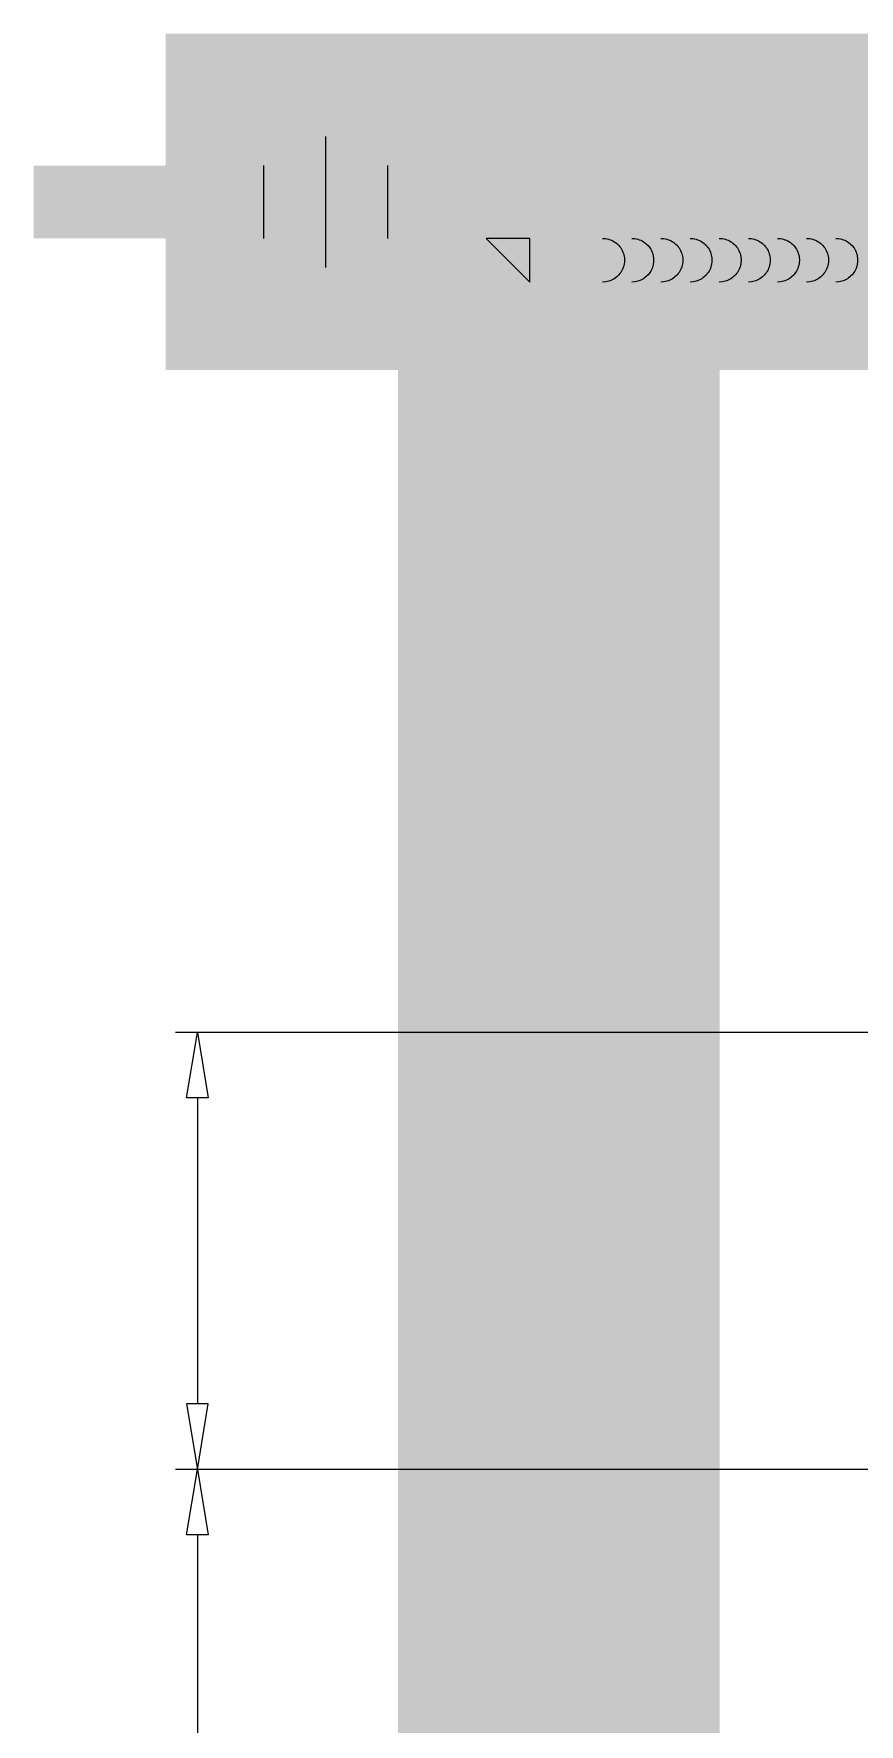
# Model space of a CAD drawing. Extents: x 17.6 to 52.5, y 0.1 to 49.5.
# Drawn here: x 25.68 to 30.12, y 24.3 to 33.39 of the extents above; entities that cross this region are included whole.
import ezdxf

# ---------------------------------------------------------------- set-up
doc = ezdxf.new("R2010")
doc.units = 0
doc.linetypes.add('1', pattern=[50.799999713897705, 31.75, -6.349999904632568, 6.349999904632568, -6.349999904632568])
doc.linetypes.add('2', pattern=[15, 12, -3])
doc.layers.get('0').update_dxf_attribs({"linetype": 'CONTINUOUS'})

msp = doc.modelspace()

# ---------------------------------------------------------------- linework, layer by layer
at = {"color": 7, "const_width": 1.415000081062317}
for points in [[(35.78419937082754, 32.67807060433984), (26.392158552826686, 32.678070604341826)], [(26.392158552826686, 32.67807060434171), (26.392158552826686, 32.28673557025837)], [(26.783493586910026, 32.67807060434171), (26.783493586910026, 32.28673557025837)], [(35.78419937082754, 32.28673557025809), (26.392158552826686, 32.286735570257974)], [(28.11403270280198, 32.28673557025826), (28.348833723252028, 32.051934549808266)], [(28.348833723243615, 32.28673557025809), (28.348833723244752, 3.327943048091697)], [(28.661901750510197, 32.28673557025809), (28.661901750513607, 3.327943048091697)]]:
    msp.add_lwpolyline(points, dxfattribs=at)
at = {"color": 1, "linetype": '1'}
for points in [[(27.253095627810353, 32.130201556625195), (27.253095627810353, 32.834604617974605)], [(32.14148069285466, 28.021183698750463), (30.034877230804796, 28.021183698750463)], [(32.141480692855794, 25.673173494249966), (30.034877230805932, 25.673173494249966)]]:
    msp.add_lwpolyline(points, dxfattribs=at)
at = {"color": 8, "linetype": '2'}
for points in [[(26.920460848841685, 32.28673557025854), (26.920460848842822, 32.67807060434126)], [(27.58573040678334, 32.28673557025854), (27.58573040678334, 32.67807060434126)], [(28.740168757331276, 32.286735570258145), (28.74835820286512, 32.28644959169941), (28.75650775032682, 32.28559303688593), (28.76457769582794, 32.28417008572683), (28.772528722681272, 32.28218767052681), (28.78032209791786, 32.279655457325646), (28.787919847809917, 32.27658576192698), (28.795284959634955, 32.27299355922844), (28.802381549619895, 32.26889634326932), (28.809175044878202, 32.2643140712496), (28.815632351352406, 32.25926907022847), (28.821722003097193, 32.25378591583228), (28.827414339552206, 32.24789133895308), (28.83268162216882, 32.241614029815196), (28.83749819302284, 32.234984591324746), (28.841840577445964, 32.22803531514569), (28.84568763330867, 32.2208000557427), (28.84902061633079, 32.21331406710385), (28.851823273383843, 32.205613813804575), (28.854081973112443, 32.197736814727705), (28.855785687273965, 32.18972144479778), (28.85692613069159, 32.18160675537564), (28.857497751923574, 32.17343227861642), (28.857497751923574, 32.16523784144994), (28.85692613069159, 32.157063364690714), (28.855785687273965, 32.148948675268514), (28.854081973112443, 32.14093330533865), (28.851823273383843, 32.13305630626178), (28.84902061633079, 32.125356052962445), (28.84568763330867, 32.1178700643236), (28.841840577445964, 32.110634804920664), (28.83749819302284, 32.10368552874155), (28.83268162216882, 32.0970560902511), (28.827414339552206, 32.09077878111327), (28.821722003097193, 32.08488420423407), (28.815632351352406, 32.079401049837884), (28.809175044878202, 32.07435604881675), (28.802381549619895, 32.069773776797035), (28.795284959634955, 32.065676560837915), (28.787919847809917, 32.06208435813937), (28.78032209791786, 32.05901466274071), (28.772528722681272, 32.056482449539544), (28.76457769582794, 32.054500034339526), (28.75650775032682, 32.053077083180426), (28.740168757331276, 32.05193454980815)], [(28.896702770964566, 32.286735570258145), (28.90489221649841, 32.28644959169941), (28.91304176396011, 32.28559303688593), (28.92111170946123, 32.28417008572683), (28.92906273631479, 32.28218767052681), (28.93685611155138, 32.279655457325646), (28.944453861443208, 32.27658576192698), (28.951818973268246, 32.27299355922844), (28.958915563253186, 32.26889634326932), (28.965709058511493, 32.2643140712496), (28.972166364985696, 32.25926907022847), (28.978256016730484, 32.25378591583228), (28.983948353185497, 32.24789133895308), (28.98921563580234, 32.241614029815196), (28.99403220665613, 32.234984591324746), (28.998374591079255, 32.22803531514569), (29.002221646941962, 32.2208000557427), (29.00555462996408, 32.21331406710385), (29.008357287017134, 32.205613813804575), (29.010615986745734, 32.197736814727705), (29.012319700907256, 32.18972144479778), (29.01346014432511, 32.18160675537564), (29.014031765557093, 32.17343227861642), (29.014031765557093, 32.16523784144994), (29.01346014432511, 32.157063364690714), (29.012319700907256, 32.148948675268514), (29.010615986745734, 32.14093330533865), (29.008357287017134, 32.13305630626178), (29.00555462996408, 32.125356052962445), (29.002221646941962, 32.1178700643236), (28.998374591079255, 32.110634804920664), (28.99403220665613, 32.10368552874155), (28.98921563580234, 32.0970560902511), (28.983948353185497, 32.09077878111327), (28.978256016730484, 32.08488420423407), (28.972166364985696, 32.079401049837884), (28.965709058511493, 32.07435604881675), (28.958915563253186, 32.069773776797035), (28.951818973268246, 32.065676560837915), (28.944453861443208, 32.06208435813937), (28.93685611155138, 32.05901466274071), (28.92906273631479, 32.056482449539544), (28.92111170946123, 32.054500034339526), (28.91304176396011, 32.053077083180426), (28.896702770964566, 32.05193454980815)], [(29.053236784597857, 32.286735570258145), (29.0614262301317, 32.28644959169941), (29.0695757775934, 32.28559303688593), (29.07764572309452, 32.28417008572683), (29.08559674994808, 32.28218767052681), (29.09339012518467, 32.279655457325646), (29.1009878750765, 32.27658576192698), (29.108352986901536, 32.27299355922844), (29.115449576886704, 32.26889634326932), (29.122243072144784, 32.2643140712496), (29.128700378618987, 32.25926907022847), (29.134790030363774, 32.25378591583228), (29.140482366819015, 32.24789133895308), (29.14574964943563, 32.241614029815196), (29.15056622028942, 32.234984591324746), (29.154908604712546, 32.22803531514569), (29.158755660575252, 32.2208000557427), (29.16208864359737, 32.21331406710385), (29.164891300650424, 32.205613813804575), (29.167150000379024, 32.197736814727705), (29.168853714540546, 32.18972144479778), (29.1699941579584, 32.18160675537564), (29.170565779190383, 32.17343227861642), (29.170565779190383, 32.16523784144994), (29.1699941579584, 32.157063364690714), (29.168853714540546, 32.148948675268514), (29.167150000379024, 32.14093330533865), (29.164891300650424, 32.13305630626178), (29.16208864359737, 32.125356052962445), (29.158755660575252, 32.1178700643236), (29.154908604712546, 32.110634804920664), (29.15056622028942, 32.10368552874155), (29.14574964943563, 32.0970560902511), (29.140482366819015, 32.09077878111327), (29.134790030363774, 32.08488420423407), (29.128700378618987, 32.079401049837884), (29.122243072144784, 32.07435604881675), (29.115449576886704, 32.069773776797035), (29.108352986901536, 32.065676560837915), (29.1009878750765, 32.06208435813937), (29.09339012518467, 32.05901466274071), (29.08559674994808, 32.056482449539544), (29.07764572309452, 32.054500034339526), (29.0695757775934, 32.053077083180426), (29.053236784597857, 32.05193454980815)], [(29.209770798231148, 32.286735570258145), (29.21796024376522, 32.28644959169941), (29.226109791226918, 32.28559303688593), (29.23417973672781, 32.28417008572683), (29.242130763581372, 32.28218767052681), (29.24992413881796, 32.279655457325646), (29.25752188870979, 32.27658576192698), (29.264887000534827, 32.27299355922844), (29.271983590519994, 32.26889634326932), (29.278777085778074, 32.2643140712496), (29.285234392252278, 32.25926907022847), (29.291324043997065, 32.25378591583228), (29.297016380452305, 32.24789133895308), (29.30228366306892, 32.241614029815196), (29.307100233922938, 32.234984591324746), (29.311442618345836, 32.22803531514569), (29.315289674208543, 32.2208000557427), (29.31862265723089, 32.21331406710385), (29.321425314283942, 32.205613813804575), (29.323684014012315, 32.197736814727705), (29.325387728174064, 32.18972144479778), (29.32652817159169, 32.18160675537564), (29.327099792823674, 32.17343227861642), (29.327099792823674, 32.16523784144994), (29.32652817159169, 32.157063364690714), (29.325387728174064, 32.148948675268514), (29.323684014012315, 32.14093330533865), (29.321425314283942, 32.13305630626178), (29.31862265723089, 32.125356052962445), (29.315289674208543, 32.1178700643236), (29.311442618345836, 32.110634804920664), (29.307100233922938, 32.10368552874155), (29.30228366306892, 32.0970560902511), (29.297016380452305, 32.09077878111327), (29.291324043997065, 32.08488420423407), (29.285234392252278, 32.079401049837884), (29.278777085778074, 32.07435604881675), (29.271983590519994, 32.069773776797035), (29.264887000534827, 32.065676560837915), (29.25752188870979, 32.06208435813937), (29.24992413881796, 32.05901466274071), (29.242130763581372, 32.056482449539544), (29.23417973672781, 32.054500034339526), (29.226109791226918, 32.053077083180426), (29.209770798231148, 32.05193454980815)], [(29.36630481186444, 32.286735570258145), (29.37449425739851, 32.28644959169941), (29.38264380486021, 32.28559303688593), (29.39071375036133, 32.28417008572683), (29.398664777214663, 32.28218767052681), (29.40645815245125, 32.279655457325646), (29.41405590234308, 32.27658576192698), (29.421421014168345, 32.27299355922844), (29.428517604153285, 32.26889634326932), (29.435311099411365, 32.2643140712496), (29.44176840588557, 32.25926907022847), (29.447858057630583, 32.25378591583228), (29.453550394085596, 32.24789133895308), (29.45881767670221, 32.241614029815196), (29.46363424755623, 32.234984591324746), (29.467976631979354, 32.22803531514569), (29.471823687841834, 32.2208000557427), (29.47515667086418, 32.21331406710385), (29.477959327917233, 32.205613813804575), (29.480218027645606, 32.197736814727705), (29.481921741807355, 32.18972144479778), (29.48306218522498, 32.18160675537564), (29.483633806456965, 32.17343227861642), (29.483633806456965, 32.16523784144994), (29.48306218522498, 32.157063364690714), (29.481921741807355, 32.148948675268514), (29.480218027645606, 32.14093330533865), (29.477959327917233, 32.13305630626178), (29.47515667086418, 32.125356052962445), (29.471823687841834, 32.1178700643236), (29.467976631979354, 32.110634804920664), (29.46363424755623, 32.10368552874155), (29.45881767670221, 32.0970560902511), (29.453550394085596, 32.09077878111327), (29.447858057630583, 32.08488420423407), (29.44176840588557, 32.079401049837884), (29.435311099411365, 32.07435604881675), (29.428517604153285, 32.069773776797035), (29.421421014168345, 32.065676560837915), (29.41405590234308, 32.06208435813937), (29.40645815245125, 32.05901466274071), (29.398664777214663, 32.056482449539544), (29.39071375036133, 32.054500034339526), (29.38264380486021, 32.053077083180426), (29.36630481186444, 32.05193454980815)], [(29.522838825497956, 32.286735570258145), (29.5310282710318, 32.28644959169941), (29.5391778184935, 32.28559303688593), (29.54724776399462, 32.28417008572683), (29.555198790847953, 32.28218767052681), (29.56299216608454, 32.279655457325646), (29.57058991597637, 32.27658576192698), (29.577955027801636, 32.27299355922844), (29.585051617786576, 32.26889634326932), (29.591845113044883, 32.2643140712496), (29.59830241951886, 32.25926907022847), (29.604392071263874, 32.25378591583228), (29.610084407718887, 32.24789133895308), (29.6153516903355, 32.241614029815196), (29.62016826118952, 32.234984591324746), (29.624510645612645, 32.22803531514569), (29.628357701475124, 32.2208000557427), (29.63169068449747, 32.21331406710385), (29.634493341550524, 32.205613813804575), (29.636752041279124, 32.197736814727705), (29.638455755440646, 32.18972144479778), (29.63959619885827, 32.18160675537564), (29.640167820090255, 32.17343227861642), (29.640167820090255, 32.16523784144994), (29.63959619885827, 32.157063364690714), (29.638455755440646, 32.148948675268514), (29.636752041279124, 32.14093330533865), (29.634493341550524, 32.13305630626178), (29.63169068449747, 32.125356052962445), (29.628357701475124, 32.1178700643236), (29.624510645612645, 32.110634804920664), (29.62016826118952, 32.10368552874155), (29.6153516903355, 32.0970560902511), (29.610084407718887, 32.09077878111327), (29.604392071263874, 32.08488420423407), (29.59830241951886, 32.079401049837884), (29.591845113044883, 32.07435604881675), (29.585051617786576, 32.069773776797035), (29.577955027801636, 32.065676560837915), (29.57058991597637, 32.06208435813937), (29.56299216608454, 32.05901466274071), (29.555198790847953, 32.056482449539544), (29.54724776399462, 32.054500034339526), (29.5391778184935, 32.053077083180426), (29.522838825497956, 32.05193454980815)], [(29.679372839131247, 32.286735570258145), (29.68756228466509, 32.28644959169941), (29.69571183212679, 32.28559303688593), (29.70378177762791, 32.28417008572683), (29.711732804481244, 32.28218767052681), (29.719526179717832, 32.279655457325646), (29.72712392960989, 32.27658576192698), (29.734489041434927, 32.27299355922844), (29.741585631419866, 32.26889634326932), (29.748379126678174, 32.2643140712496), (29.754836433152377, 32.25926907022847), (29.760926084897164, 32.25378591583228), (29.766618421352177, 32.24789133895308), (29.771885703968792, 32.241614029815196), (29.77670227482281, 32.234984591324746), (29.781044659245936, 32.22803531514569), (29.784891715108643, 32.2208000557427), (29.78822469813076, 32.21331406710385), (29.791027355183815, 32.205613813804575), (29.793286054912414, 32.197736814727705), (29.794989769073936, 32.18972144479778), (29.796130212491562, 32.18160675537564), (29.796701833723546, 32.17343227861642), (29.796701833723546, 32.16523784144994), (29.796130212491562, 32.157063364690714), (29.794989769073936, 32.148948675268514), (29.793286054912414, 32.14093330533865), (29.791027355183815, 32.13305630626178), (29.78822469813076, 32.125356052962445), (29.784891715108643, 32.1178700643236), (29.781044659245936, 32.110634804920664), (29.77670227482281, 32.10368552874155), (29.771885703968792, 32.0970560902511), (29.766618421352177, 32.09077878111327), (29.760926084897164, 32.08488420423407), (29.754836433152377, 32.079401049837884), (29.748379126678174, 32.07435604881675), (29.741585631419866, 32.069773776797035), (29.734489041434927, 32.065676560837915), (29.72712392960989, 32.06208435813937), (29.719526179717832, 32.05901466274071), (29.711732804481244, 32.056482449539544), (29.70378177762791, 32.054500034339526), (29.69571183212679, 32.053077083180426), (29.679372839131247, 32.05193454980815)], [(29.835906852764538, 32.286735570258145), (29.844096298298382, 32.28644959169941), (29.85224584576008, 32.28559303688593), (29.8603157912612, 32.28417008572683), (29.868266818114762, 32.28218767052681), (29.87606019335135, 32.279655457325646), (29.88365794324318, 32.27658576192698), (29.891023055068217, 32.27299355922844), (29.898119645053157, 32.26889634326932), (29.904913140311464, 32.2643140712496), (29.911370446785668, 32.25926907022847), (29.917460098530455, 32.25378591583228), (29.923152434985468, 32.24789133895308), (29.92841971760231, 32.241614029815196), (29.9332362884561, 32.234984591324746), (29.937578672879226, 32.22803531514569), (29.941425728741933, 32.2208000557427), (29.944758711764052, 32.21331406710385), (29.947561368817105, 32.205613813804575), (29.949820068545705, 32.197736814727705), (29.951523782707227, 32.18972144479778), (29.95266422612508, 32.18160675537564), (29.953235847357064, 32.17343227861642), (29.953235847357064, 32.16523784144994), (29.95266422612508, 32.157063364690714), (29.951523782707227, 32.148948675268514), (29.949820068545705, 32.14093330533865), (29.947561368817105, 32.13305630626178), (29.944758711764052, 32.125356052962445), (29.941425728741933, 32.1178700643236), (29.937578672879226, 32.110634804920664), (29.9332362884561, 32.10368552874155), (29.92841971760231, 32.0970560902511), (29.923152434985468, 32.09077878111327), (29.917460098530455, 32.08488420423407), (29.911370446785668, 32.079401049837884), (29.904913140311464, 32.07435604881675), (29.898119645053157, 32.069773776797035), (29.891023055068217, 32.065676560837915), (29.88365794324318, 32.06208435813937), (29.87606019335135, 32.05901466274071), (29.868266818114762, 32.056482449539544), (29.8603157912612, 32.054500034339526), (29.85224584576008, 32.053077083180426), (29.835906852764538, 32.05193454980815)], [(29.99244086639783, 32.286735570258145), (30.000630311931673, 32.28644959169941), (30.00877985939337, 32.28559303688593), (30.01684980489449, 32.28417008572683), (30.024800831748053, 32.28218767052681), (30.03259420698464, 32.279655457325646), (30.04019195687647, 32.27658576192698), (30.047557068701508, 32.27299355922844), (30.054653658686675, 32.26889634326932), (30.061447153944755, 32.2643140712496), (30.06790446041896, 32.25926907022847), (30.073994112163746, 32.25378591583228), (30.079686448618986, 32.24789133895308), (30.0849537312356, 32.241614029815196), (30.08977030208939, 32.234984591324746), (30.094112686512517, 32.22803531514569), (30.097959742375224, 32.2208000557427), (30.101292725397343, 32.21331406710385), (30.104095382450396, 32.205613813804575), (30.106354082178996, 32.197736814727705), (30.108057796340518, 32.18972144479778), (30.10919823975837, 32.18160675537564), (30.109769860990355, 32.17343227861642), (30.109769860990355, 32.16523784144994), (30.10919823975837, 32.157063364690714), (30.108057796340518, 32.148948675268514), (30.106354082178996, 32.14093330533865), (30.104095382450396, 32.13305630626178), (30.101292725397343, 32.125356052962445), (30.097959742375224, 32.1178700643236), (30.094112686512517, 32.110634804920664), (30.08977030208939, 32.10368552874155), (30.0849537312356, 32.0970560902511), (30.079686448618986, 32.09077878111327), (30.073994112163746, 32.08488420423407), (30.06790446041896, 32.079401049837884), (30.061447153944755, 32.07435604881675), (30.054653658686675, 32.069773776797035), (30.047557068701508, 32.065676560837915), (30.04019195687647, 32.06208435813937), (30.03259420698464, 32.05901466274071), (30.024800831748053, 32.056482449539544), (30.01684980489449, 32.054500034339526), (30.00877985939337, 32.053077083180426), (29.99244086639783, 32.05193454980815)]]:
    msp.add_lwpolyline(points, dxfattribs=at)
at = {"color": 5}
for points in [[(28.348833723243615, 32.05193454981662), (28.348833723243615, 32.286735570257974), (28.114032702802206, 32.286735570257974), (28.348833723243615, 32.05193454981662)], [(30.034877230804796, 28.021183698750463), (26.445807313624982, 28.021183698750463)], [(26.621908078962406, 27.668982168075445), (26.50450756873738, 27.668982168075445), (26.56320782384978, 28.021183698750463), (26.56320782384978, 28.021183698750463), (26.621908078962406, 27.668982168075445)], [(26.56320782384978, 27.668982168075445), (26.56320782384978, 26.025375024924926)], [(26.621908078962406, 26.025375024924926), (26.50450756873738, 26.025375024924926), (26.56320782384978, 25.673173494249966), (26.56320782384978, 25.673173494249966), (26.621908078962406, 26.025375024924926)], [(30.034877230805932, 25.673173494249966), (26.445807313624982, 25.673173494249966)], [(30.034877230805932, 25.673173494249966), (26.445807313624982, 25.673173494249966)], [(26.621908078962406, 25.320971963574948), (26.50450756873738, 25.320971963574948), (26.56320782384978, 25.673173494249966), (26.56320782384978, 25.673173494249966), (26.621908078962406, 25.320971963574948)], [(26.56320782384978, 25.320971963574948), (26.56320782384978, 17.376870771682377)]]:
    msp.add_lwpolyline(points, dxfattribs=at)
at = {"color": 5, "const_width": 7.8267007098e-08}
for points in [[(26.773583786166682, 27.093455408147065), (26.779349704519063, 27.054535460299746), (26.757126928475145, 27.049021804400184), (26.739468763478044, 27.04141799526991), (26.726375329657003, 27.031724046422596), (26.717366120719134, 27.020204227829936), (26.71196052845653, 27.007122793599024), (26.710158684290946, 26.992479765676592), (26.71250780180503, 26.975121958504133), (26.719554991275118, 26.959662078849362), (26.731300384916267, 26.94610016115854), (26.746516040290317, 26.935589385744663), (26.763973918922375, 26.929282897657117), (26.783674143283406, 26.927180742066128), (26.802373369622273, 26.929126753769253), (26.81875014366392, 26.934964730380273), (26.832804572577288, 26.944694718597418), (26.843548963018293, 26.957427800476353), (26.84999554808701, 26.972275026997124), (26.85214442371739, 26.98923643668934), (26.851610569780405, 26.997188607656824), (26.85000889470507, 27.006341993676358), (26.84733949175711, 27.01669662211492), (26.88529845424341, 27.012372183465175), (26.885031538167823, 27.009945699889045), (26.884871345997, 27.007855546473934), (26.884817961047247, 27.006101747423145), (26.88641962972656, 26.990077307614172), (26.891224534294906, 26.975157984191924), (26.899232756928086, 26.961343807398748), (26.910577758426143, 26.950292475868423), (26.92539294037192, 26.94366165631203), (26.9436783775609, 26.94145138961011), (26.958627073974412, 26.94306105484918), (26.9717605340295, 26.947889997068273), (26.98307881963524, 26.955938259086622), (26.991754407143617, 26.96653314537616), (26.996959732474124, 26.979001931477853), (26.998694848506148, 26.993344653406496), (26.996933054921328, 27.007639333810232), (26.991647612519273, 27.0202522716188), (26.982838573037043, 27.031183491591435), (26.970505930723675, 27.040072620538524), (26.954649635340047, 27.046559273280366), (26.93526974663041, 27.05064346551501), (26.942957637766767, 27.089563413362328), (26.96977184643788, 27.082788459822893), (26.992234883738547, 27.07197736179961), (27.010346808509667, 27.05713012348957), (27.023627119987623, 27.038895410592602), (27.03159528418996, 27.017921877471167), (27.03425134501208, 26.994209541136456), (27.032876612366408, 26.977368263944356), (27.028752365387163, 26.961439903586722), (27.02187864521443, 26.94642449405734), (27.01262916421979, 26.93300673485561), (27.001377599511443, 26.921871289854437), (26.988123998193487, 26.913018205488413), (26.973575748057556, 26.906591624820464), (26.958440192954185, 26.902735649093188), (26.9427173911688, 26.901450332100467), (26.92795559243973, 26.902675606197477), (26.91410134822604, 26.90635136081596), (26.90115472971229, 26.912477650657195), (26.889516140272008, 26.921006420036633), (26.87958592020641, 26.931889574248657), (26.87136415155851, 26.94512716246237), (26.86483747811053, 26.92778137169944), (26.85486721424263, 26.913222412256005), (26.841453450105746, 26.901450332100467), (26.82504997487399, 26.89280147152658), (26.806110500794603, 26.887612125924022), (26.78463512967528, 26.885882352961517), (26.755445201938983, 26.889245823151555), (26.72937840566715, 26.899336160805092), (26.70643486202175, 26.9161534235094), (26.688616613168733, 26.93811197679844), (26.677925593132613, 26.96362615032973), (26.674361941186817, 26.992695987609125), (26.677431801589364, 27.018942935697055), (26.686641207166986, 27.042042638348107), (26.701990299958425, 27.06199511697048), (26.722224442269635, 27.0777432832312), (26.746088894659124, 27.088230045229693), (26.773583786166682, 27.093455408147065)], [(26.854306643099562, 26.847394848979263), (26.89323996522444, 26.846109550705364), (26.926754338698174, 26.842253568818876), (26.954849844368482, 26.835826975591317), (26.97830059973853, 26.82686579987137), (26.997880678684396, 26.81540601142109), (27.013590137582923, 26.801447688326164), (27.025068599360793, 26.78493076039848), (27.031955654044168, 26.76579508920264), (27.03425134501208, 26.74404076525144), (27.03298338863715, 26.72772805196587), (27.02917947048195, 26.712808703223345), (27.02283963160653, 26.6992828252271), (27.014110684806155, 26.687198455695466), (27.003139407926938, 26.676603541741883), (26.989925847678478, 26.667498201151716), (26.97455008129714, 26.659738272886216), (26.957092142388774, 26.653179499046928), (26.93755208931134, 26.647822005295666), (26.914581865580658, 26.643857974792354), (26.886833357985324, 26.64147949018394), (26.854306643099562, 26.64068668152362), (26.815640316091276, 26.641960027247762), (26.78228604554829, 26.645779904648464), (26.75424393502658, 26.6521464439453), (26.730779887043354, 26.661047617809118), (26.71115970555161, 26.672471301761448), (26.695383518513154, 26.686417620244185), (26.683838376002313, 26.702958632631123), (26.67691121875987, 26.722166310295563), (26.674602187784785, 26.74404076525144), (26.678659728669345, 26.772413916860046), (26.69083217589605, 26.79641452035378), (26.711119670683047, 26.816042668768887), (26.74656943004652, 26.83346056978877), (26.79429838098781, 26.843911271099557), (26.854306643099562, 26.847394848979263)], [(26.854306643099562, 26.807393791469508), (26.802933940987714, 26.805363732150056), (26.76445440887187, 26.799273452909176), (26.73886815275364, 26.789123038174466), (26.722918485712626, 26.775993588194353), (26.713348619746284, 26.76096613294243), (26.710158684290946, 26.74404076525144), (26.713362011969366, 26.727115423187115), (26.722971832034773, 26.712087963449108), (26.738988276052623, 26.698958492328302), (26.764614616809013, 26.688808107930754), (26.803054034300658, 26.6827178179347), (26.854306643099562, 26.680687739033374), (26.905799522966845, 26.68271785813323), (26.944319034700584, 26.688808069879997), (26.96986525674447, 26.698958492328302), (26.985748243072976, 26.71213605140946), (26.995278006457056, 26.72730758713442), (26.99845460190795, 26.744473209116393), (26.995651739705863, 26.76114635199167), (26.987243091242817, 26.775416967449814), (26.973228709116484, 26.787285151748392), (26.945707143859636, 26.79845664406264), (26.906066432083662, 26.80515949527603), (26.854306643099562, 26.807393791469508)]]:
    msp.add_lwpolyline(points, dxfattribs=at)

doc.saveas('drawing.dxf')
